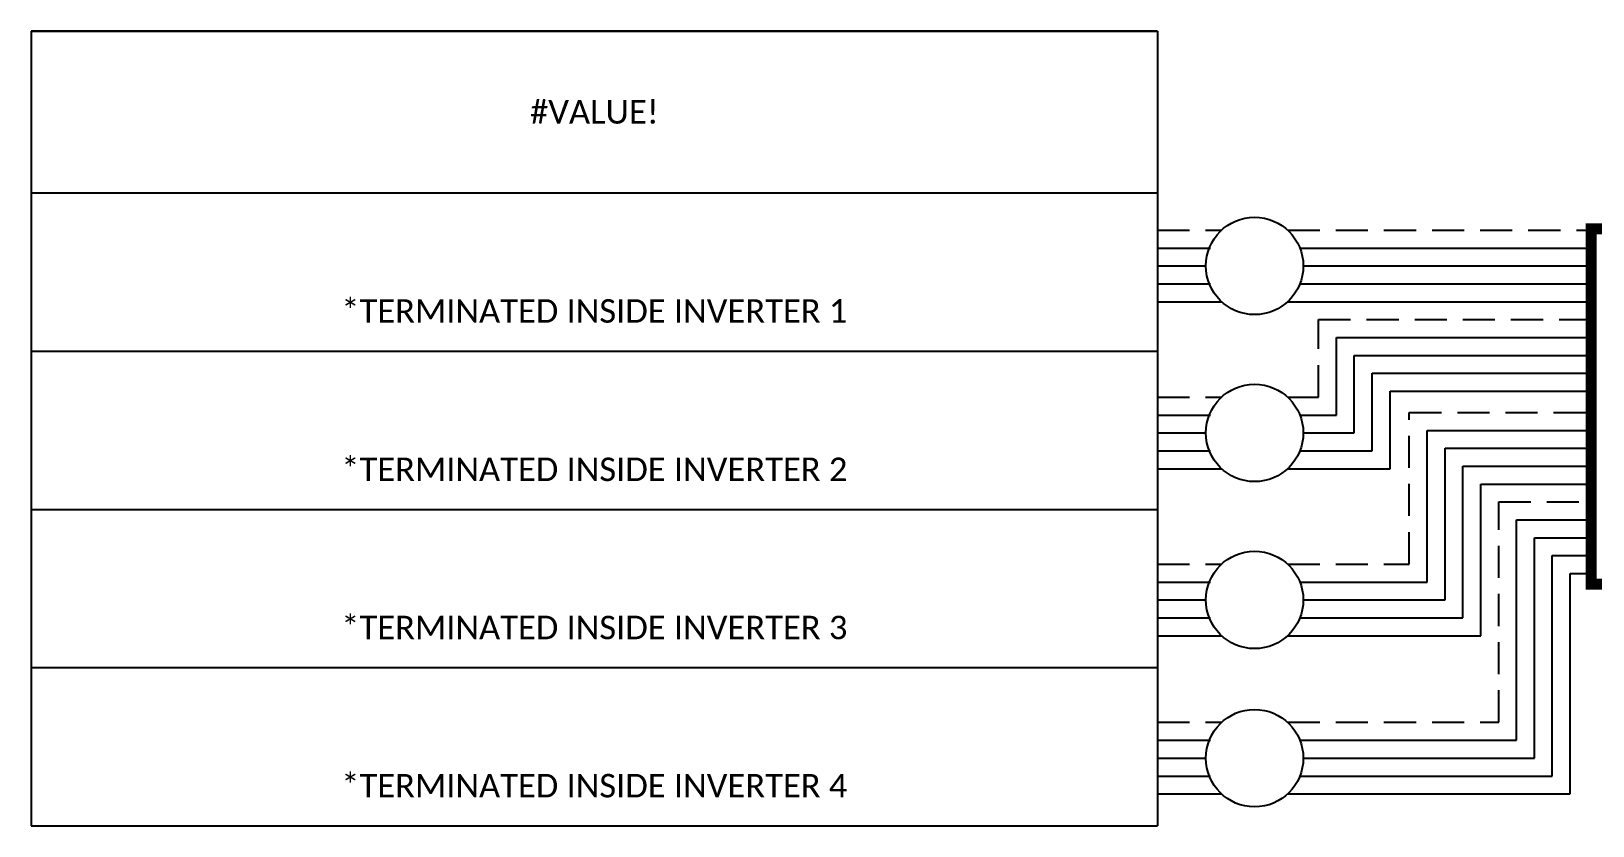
# Model space of a CAD drawing. Header units: feet. Extents: x 19662 to 20437, y 15293 to 15848.
# Drawn here: x 19661.7 to 19844.2, y 15750.2 to 15843 of the extents above; entities that cross this region are included whole.
import ezdxf

# ---------------------------------------------------------------- set-up
doc = ezdxf.new("R2010")
doc.units = ezdxf.units.FT
doc.header["$MEASUREMENT"] = 0
doc.linetypes.add('HIDDEN', pattern=[0.375, 0.25, -0.125])
doc.layers.add('ONE LINE BLOCKS', color=7, linetype='Continuous')
doc.layers.add('TEXT', color=7, linetype='Continuous')
doc.styles.get("Standard").update_dxf_attribs({"font": 'simplex.shx'})

# ---------------------------------------------------------------- blocks, each defined once
blk = doc.blocks.new('*T15')
at = {"color": 9, "linetype": 'ByBlock', "lineweight": 30, "true_color": 0xa7bfde, "transparency": 16777216}
blk.add_line((0, 0), (131.64, 0), dxfattribs=at)
at = {"color": 0, "linetype": 'ByBlock', "lineweight": -2, "transparency": 16777216}
for p, q in [((0, 0), (0, -92.82)), ((131.64, 0), (131.64, -92.82)), ((0, -18.87), (131.64, -18.87)), ((0, -37.38), (131.64, -37.38)), ((0, -55.86), (131.64, -55.86)), ((0, -74.34), (131.64, -74.34)), ((0, -92.82), (131.64, -92.82))]:
    blk.add_line(p, q, dxfattribs=at)
at = {"color": 0, "transparency": 16777216, "char_height": 2.7406, "width": 125.0997, "attachment_point": 5}
for s, insert in [('{\\fCalibri|b0|i0|c0;#VALUE!', (65.82, -9.43)), ('{\\fCalibri|b0|i0|c0;^J^J*TERMINATED INSIDE INVERTER 1', (65.82, -28.12)), ('{\\fCalibri|b0|i0|c0;^J^J*TERMINATED INSIDE INVERTER 2', (65.82, -46.62)), ('{\\fCalibri|b0|i0|c0;^J^J*TERMINATED INSIDE INVERTER 3', (65.82, -65.1)), ('{\\fCalibri|b0|i0|c0;^J^J*TERMINATED INSIDE INVERTER 4', (65.82, -83.58))]:
    blk.add_mtext(s, dxfattribs=dict(at, insert=insert))

msp = doc.modelspace()

# ---------------------------------------------------------------- linework, layer by layer
at = {"color": 7, "linetype": 'Continuous'}
for p, q in [((19793.3, 15817.65), (19799.53, 15817.65)), ((19809.97, 15817.65), (19844, 15817.65)), ((19793.3, 15813.47), (19799.53, 15813.47)), ((19809.97, 15813.47), (19844, 15813.47)), ((19814.23, 15798.14), (19814.23, 15807.2)), ((19814.23, 15807.2), (19844, 15807.2)), ((19818.41, 15793.96), (19818.41, 15803.02)), ((19818.41, 15803.02), (19844, 15803.02)), ((19793.3, 15798.14), (19799.53, 15798.14)), ((19809.97, 15798.14), (19814.23, 15798.14)), ((19824.84, 15778.63), (19824.84, 15796.34)), ((19824.84, 15796.34), (19844, 15796.34)), ((19793.3, 15793.96), (19799.53, 15793.96)), ((19809.97, 15793.96), (19818.41, 15793.96)), ((19829.02, 15774.45), (19829.02, 15792.16)), ((19829.02, 15792.16), (19844, 15792.16)), ((19835.29, 15760.15), (19835.29, 15785.89)), ((19835.29, 15785.89), (19844, 15785.89)), ((19839.47, 15755.96), (19839.47, 15781.71)), ((19839.47, 15781.71), (19844, 15781.71)), ((19793.3, 15778.63), (19799.53, 15778.63)), ((19809.97, 15778.63), (19824.84, 15778.63)), ((19793.3, 15774.45), (19799.53, 15774.45)), ((19809.97, 15774.45), (19829.02, 15774.45)), ((19793.3, 15760.15), (19799.53, 15760.15)), ((19809.97, 15760.15), (19835.29, 15760.15)), ((19793.3, 15755.96), (19799.53, 15755.96)), ((19809.97, 15755.96), (19839.47, 15755.96))]:
    msp.add_line(p, q, dxfattribs=at)
at = {"color": 253, "linetype": 'Continuous'}
for p, q in [((19793.3, 15815.56), (19798.98, 15815.56)), ((19810.36, 15815.56), (19844, 15815.56)), ((19793.3, 15811.38), (19800.81, 15811.38)), ((19808.54, 15811.38), (19844, 15811.38)), ((19816.32, 15796.05), (19816.32, 15805.11)), ((19816.32, 15805.11), (19844, 15805.11)), ((19820.5, 15791.87), (19820.5, 15800.93)), ((19820.5, 15800.93), (19844, 15800.93)), ((19793.3, 15796.05), (19798.98, 15796.05)), ((19810.36, 15796.05), (19816.32, 15796.05)), ((19826.93, 15776.54), (19826.93, 15794.25)), ((19826.93, 15794.25), (19844, 15794.25)), ((19793.3, 15791.87), (19800.81, 15791.87)), ((19808.54, 15791.87), (19820.5, 15791.87)), ((19831.11, 15772.36), (19831.11, 15790.07)), ((19831.11, 15790.07), (19844, 15790.07)), ((19837.38, 15758.05), (19837.38, 15783.8)), ((19837.38, 15783.8), (19844, 15783.8)), ((19841.56, 15753.87), (19841.56, 15779.62)), ((19841.56, 15779.62), (19844, 15779.62)), ((19793.3, 15776.54), (19798.98, 15776.54)), ((19810.36, 15776.54), (19826.93, 15776.54)), ((19793.3, 15772.36), (19800.81, 15772.36)), ((19808.54, 15772.36), (19831.11, 15772.36)), ((19793.3, 15758.05), (19798.98, 15758.05)), ((19810.36, 15758.05), (19837.38, 15758.05)), ((19793.3, 15753.87), (19800.81, 15753.87)), ((19808.54, 15753.87), (19841.56, 15753.87))]:
    msp.add_line(p, q, dxfattribs=at)
at = {"color": 7, "linetype": 'Continuous'}
for centre in [(19804.67, 15815.56), (19804.67, 15796.05), (19804.67, 15776.54), (19804.67, 15758.05)]:
    msp.add_circle(centre, 5.69, dxfattribs=at)
at = {"layer": 'ONE LINE BLOCKS', "lineweight": 50, "const_width": 1.3}
msp.add_lwpolyline([(19885.51, 15778.37), (19844, 15778.37), (19844, 15819.89), (19885.51, 15819.89)], close=True, dxfattribs=at)
at = {"layer": 'TEXT', "color": 92, "linetype": 'HIDDEN', "ltscale": 15}
for p, q in [((19793.3, 15819.74), (19800.81, 15819.74)), ((19808.54, 15819.74), (19844, 15819.74)), ((19812.14, 15800.23), (19812.14, 15809.29)), ((19812.14, 15809.29), (19844, 15809.29)), ((19793.3, 15800.23), (19800.81, 15800.23)), ((19808.54, 15800.23), (19812.14, 15800.23)), ((19822.75, 15780.72), (19822.75, 15798.43)), ((19822.75, 15798.43), (19844, 15798.43)), ((19833.2, 15762.24), (19833.2, 15787.98)), ((19833.2, 15787.98), (19844, 15787.98)), ((19793.3, 15780.72), (19800.81, 15780.72)), ((19808.54, 15780.72), (19822.75, 15780.72)), ((19793.3, 15762.24), (19800.81, 15762.24)), ((19808.54, 15762.24), (19833.2, 15762.24))]:
    msp.add_line(p, q, dxfattribs=at)

# ---------------------------------------------------------------- block references
msp.add_blockref('*T15', (19661.67, 15842.97))

doc.saveas('drawing.dxf')
